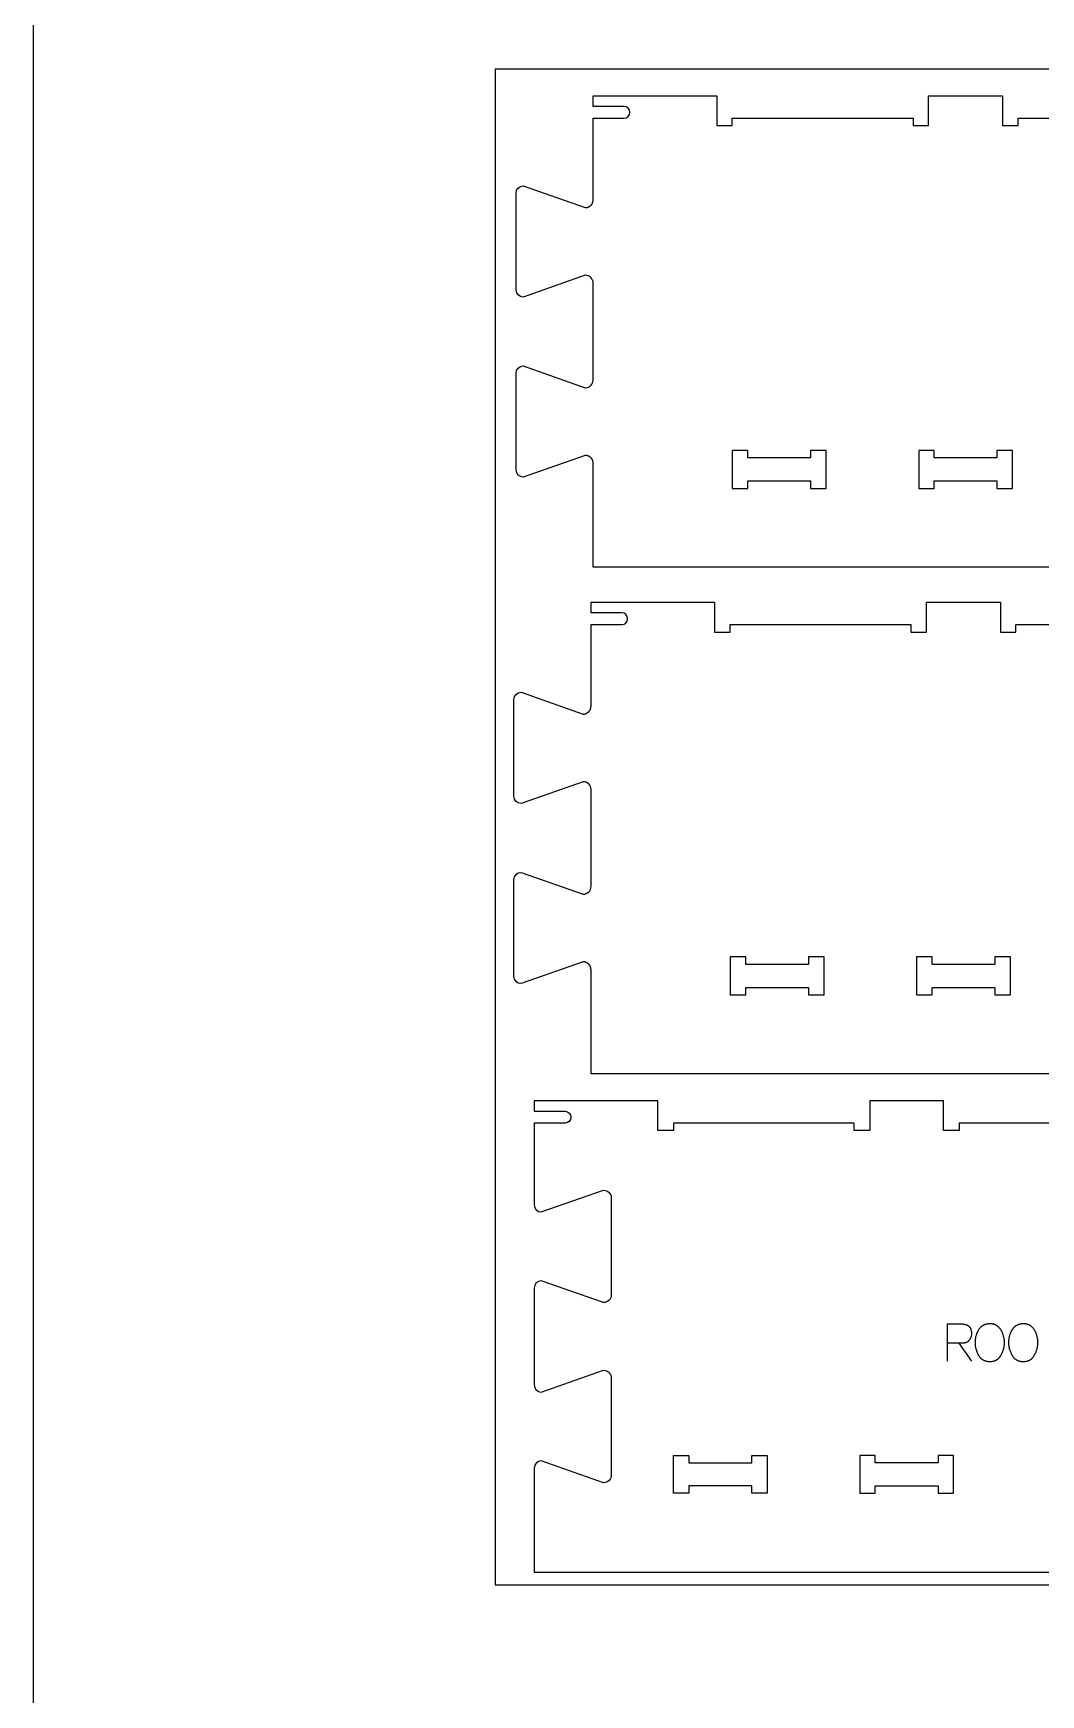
# Model space of a CAD drawing. Extents: x -10701 to -7518, y -84343 to -75479.
# Drawn here: x -10701 to -9891, y -80132 to -78794 of the extents above; entities that cross this region are included whole.
import ezdxf

# ---------------------------------------------------------------- set-up
doc = ezdxf.new("R2010")
doc.units = 0
for name, color, linetype in [('0_SHEET_SPRUCEPLY_2440X122', 1, 'CONTINUOUS'), ('1_ANYTOOL_1MMDEEP_LABELS_S', 2, 'CONTINUOUS'), ('3_ANYTOOL_CUTTHROUGH_INSID', 4, 'CONTINUOUS'), ('4_ANYTOOL_CUTTHROUGH_OUTSI', 5, 'CONTINUOUS'), ('DONOTCUT', 18, 'CONTINUOUS')]:
    doc.layers.add(name, color=color, linetype=linetype)

msp = doc.modelspace()

# ---------------------------------------------------------------- linework, layer by layer
at = {"layer": '0_SHEET_SPRUCEPLY_2440X122'}
msp.add_lwpolyline([(-10329.7, -78823), (-10329.7, -80043), (-7889.7, -80043), (-7889.7, -78823)], close=True, dxfattribs=at)
at = {"layer": '1_ANYTOOL_1MMDEEP_LABELS_S'}
for points in [[(-9965.6, -79863.1), (-9965.6, -79833.1), (-9954.3, -79833.1), (-9953.8, -79833.1), (-9953.3, -79833.1), (-9953.1, -79833.1), (-9952.9, -79833.2), (-9952.6, -79833.2), (-9952.4, -79833.2), (-9952.2, -79833.2), (-9952, -79833.3), (-9951.8, -79833.3), (-9951.6, -79833.4), (-9951.4, -79833.4), (-9951.2, -79833.5), (-9951, -79833.5), (-9950.8, -79833.6), (-9950.6, -79833.6), (-9950.4, -79833.7), (-9950.3, -79833.8), (-9950.1, -79833.9), (-9949.9, -79833.9), (-9949.7, -79834), (-9949.6, -79834.1), (-9949.4, -79834.2), (-9949.3, -79834.3), (-9949.1, -79834.4), (-9949, -79834.5), (-9948.8, -79834.6), (-9948.7, -79834.7), (-9948.6, -79834.8), (-9948.4, -79834.9), (-9948.3, -79835), (-9948.2, -79835.2), (-9948.1, -79835.3), (-9947.9, -79835.4), (-9947.8, -79835.6), (-9947.7, -79835.7), (-9947.6, -79835.9), (-9947.5, -79836), (-9947.4, -79836.2), (-9947.3, -79836.3), (-9947.3, -79836.5), (-9947.2, -79836.6), (-9947.1, -79836.8), (-9947, -79837), (-9946.9, -79837.1), (-9946.9, -79837.3), (-9946.8, -79837.5), (-9946.8, -79837.7), (-9946.7, -79837.9), (-9946.6, -79838.1), (-9946.6, -79838.3), (-9946.5, -79838.5), (-9946.5, -79838.7), (-9946.5, -79838.9), (-9946.4, -79839.1), (-9946.4, -79839.3), (-9946.4, -79839.5), (-9946.4, -79839.8), (-9946.3, -79840), (-9946.3, -79840.4), (-9946.3, -79840.9), (-9946.3, -79841.1), (-9946.3, -79841.3), (-9946.3, -79841.5), (-9946.3, -79841.6), (-9946.4, -79841.8), (-9946.4, -79842), (-9946.4, -79842.1), (-9946.4, -79842.3), (-9946.5, -79842.5), (-9946.5, -79842.7), (-9946.5, -79842.8), (-9946.6, -79843), (-9946.6, -79843.2), (-9946.7, -79843.3), (-9946.7, -79843.5), (-9946.8, -79843.6), (-9946.8, -79843.8), (-9946.9, -79844), (-9946.9, -79844.1), (-9947, -79844.3), (-9947.1, -79844.4), (-9947.2, -79844.6), (-9947.2, -79844.8), (-9947.3, -79844.9), (-9947.4, -79845.1), (-9947.5, -79845.2), (-9947.6, -79845.4), (-9947.7, -79845.5), (-9947.8, -79845.7), (-9947.9, -79845.8), (-9948, -79846), (-9948.1, -79846.1), (-9948.2, -79846.3), (-9948.3, -79846.4), (-9948.4, -79846.5), (-9948.6, -79846.7), (-9948.7, -79846.8), (-9948.8, -79846.9), (-9948.9, -79847), (-9949.1, -79847.2), (-9949.2, -79847.3), (-9949.3, -79847.4), (-9949.5, -79847.5), (-9949.6, -79847.6), (-9949.7, -79847.7), (-9949.9, -79847.7), (-9950, -79847.8), (-9950.2, -79847.9), (-9950.3, -79848), (-9950.5, -79848), (-9950.6, -79848.1), (-9950.8, -79848.2), (-9951, -79848.2), (-9951.1, -79848.3), (-9951.3, -79848.3), (-9951.4, -79848.4), (-9951.6, -79848.4), (-9951.8, -79848.4), (-9952, -79848.5), (-9952.1, -79848.5), (-9952.3, -79848.5), (-9952.5, -79848.5), (-9952.7, -79848.6), (-9954.6, -79848.6), (-9956.6, -79848.6), (-9965.6, -79848.6)], [(-9956.6, -79848.6), (-9946.2, -79863.1)]]:
    msp.add_lwpolyline(points, dxfattribs=at)
for points in [[(-9931.2, -79832.7), (-9930.8, -79832.8), (-9930.4, -79832.8), (-9930.1, -79832.8), (-9929.7, -79832.8), (-9929.6, -79832.9), (-9929.4, -79832.9), (-9929.2, -79832.9), (-9929.1, -79833), (-9928.9, -79833), (-9928.7, -79833), (-9928.6, -79833.1), (-9928.4, -79833.1), (-9928.3, -79833.2), (-9928.1, -79833.2), (-9927.9, -79833.3), (-9927.8, -79833.3), (-9927.6, -79833.4), (-9927.5, -79833.4), (-9927.3, -79833.5), (-9927.2, -79833.6), (-9927, -79833.6), (-9926.9, -79833.7), (-9926.8, -79833.8), (-9926.6, -79833.9), (-9926.5, -79834), (-9926.4, -79834), (-9926.2, -79834.1), (-9926.1, -79834.2), (-9925.8, -79834.4), (-9925.6, -79834.6), (-9925.3, -79834.8), (-9925.1, -79835), (-9924.8, -79835.2), (-9924.6, -79835.4), (-9924.4, -79835.7), (-9924.2, -79835.9), (-9924, -79836.1), (-9923.8, -79836.4), (-9923.6, -79836.6), (-9923.4, -79836.9), (-9923.2, -79837.1), (-9923, -79837.4), (-9922.8, -79837.7), (-9922.6, -79838), (-9922.5, -79838.3), (-9922.3, -79838.5), (-9922.2, -79838.8), (-9922, -79839.1), (-9921.9, -79839.4), (-9921.7, -79839.7), (-9921.6, -79840.1), (-9921.5, -79840.4), (-9921.3, -79840.7), (-9921.2, -79841), (-9921.1, -79841.3), (-9921, -79841.6), (-9920.9, -79842), (-9920.8, -79842.3), (-9920.7, -79842.6), (-9920.7, -79843), (-9920.5, -79843.7), (-9920.4, -79844.3), (-9920.3, -79845), (-9920.2, -79845.7), (-9920.1, -79846.3), (-9920.1, -79847), (-9920.1, -79847.6), (-9920, -79848.3), (-9920.1, -79848.9), (-9920.1, -79849.5), (-9920.1, -79850.2), (-9920.2, -79850.8), (-9920.3, -79851.4), (-9920.4, -79852.1), (-9920.6, -79852.7), (-9920.7, -79853.4), (-9920.9, -79854), (-9921.1, -79854.6), (-9921.3, -79855.3), (-9921.6, -79855.9), (-9921.9, -79856.5), (-9922.2, -79857.2), (-9922.5, -79857.8), (-9922.8, -79858.5), (-9923, -79858.8), (-9923.2, -79859.1), (-9923.4, -79859.4), (-9923.5, -79859.7), (-9923.7, -79859.9), (-9924, -79860.2), (-9924.2, -79860.4), (-9924.4, -79860.7), (-9924.5, -79860.8), (-9924.6, -79860.9), (-9924.7, -79861), (-9924.8, -79861.1), (-9925, -79861.3), (-9925.1, -79861.4), (-9925.2, -79861.5), (-9925.3, -79861.6), (-9925.5, -79861.7), (-9925.6, -79861.8), (-9925.7, -79861.9), (-9925.8, -79861.9), (-9926, -79862), (-9926.1, -79862.1), (-9926.2, -79862.2), (-9926.4, -79862.3), (-9926.5, -79862.4), (-9926.6, -79862.4), (-9926.8, -79862.5), (-9926.9, -79862.6), (-9927.1, -79862.7), (-9927.2, -79862.7), (-9927.4, -79862.8), (-9927.5, -79862.8), (-9927.7, -79862.9), (-9927.8, -79863), (-9928, -79863), (-9928.1, -79863.1), (-9928.4, -79863.2), (-9928.7, -79863.2), (-9929.1, -79863.3), (-9929.4, -79863.4), (-9929.7, -79863.4), (-9930.1, -79863.5), (-9930.4, -79863.5), (-9930.8, -79863.5), (-9931.2, -79863.6), (-9931.5, -79863.6), (-9931.9, -79863.6), (-9932.3, -79863.5), (-9932.7, -79863.5), (-9933, -79863.5), (-9933.4, -79863.4), (-9933.7, -79863.4), (-9934.1, -79863.3), (-9934.4, -79863.2), (-9934.7, -79863.1), (-9935.1, -79863.1), (-9935.2, -79863), (-9935.4, -79862.9), (-9935.5, -79862.9), (-9935.7, -79862.8), (-9935.8, -79862.8), (-9936, -79862.7), (-9936.1, -79862.6), (-9936.3, -79862.6), (-9936.4, -79862.5), (-9936.6, -79862.4), (-9936.7, -79862.3), (-9936.8, -79862.3), (-9937, -79862.2), (-9937.1, -79862.1), (-9937.3, -79862), (-9937.4, -79861.9), (-9937.5, -79861.8), (-9937.7, -79861.7), (-9937.8, -79861.6), (-9937.9, -79861.5), (-9938, -79861.4), (-9938.2, -79861.3), (-9938.3, -79861.2), (-9938.4, -79861.1), (-9938.5, -79861), (-9938.6, -79860.9), (-9938.8, -79860.8), (-9938.9, -79860.6), (-9939, -79860.5), (-9939.1, -79860.4), (-9939.3, -79860.1), (-9939.5, -79859.9), (-9939.7, -79859.6), (-9939.9, -79859.3), (-9940.1, -79859), (-9940.3, -79858.7), (-9940.5, -79858.4), (-9940.8, -79857.7), (-9941.1, -79857.1), (-9941.4, -79856.4), (-9941.7, -79855.8), (-9941.9, -79855.1), (-9942.1, -79854.5), (-9942.4, -79853.8), (-9942.5, -79853.2), (-9942.7, -79852.5), (-9942.8, -79851.9), (-9943, -79851.2), (-9943.1, -79850.6), (-9943.1, -79849.9), (-9943.2, -79849.3), (-9943.2, -79848.6), (-9943.2, -79848), (-9943.2, -79847.3), (-9943.2, -79846.6), (-9943.1, -79845.9), (-9943, -79845.2), (-9942.9, -79844.6), (-9942.8, -79843.9), (-9942.7, -79843.2), (-9942.5, -79842.6), (-9942.3, -79841.9), (-9942.1, -79841.3), (-9941.9, -79840.7), (-9941.6, -79840), (-9941.3, -79839.4), (-9941, -79838.8), (-9940.7, -79838.2), (-9940.3, -79837.6), (-9940.2, -79837.3), (-9940, -79837), (-9939.8, -79836.7), (-9939.6, -79836.4), (-9939.3, -79836.2), (-9939.1, -79835.9), (-9938.9, -79835.7), (-9938.7, -79835.5), (-9938.6, -79835.3), (-9938.4, -79835.2), (-9938.3, -79835.1), (-9938.2, -79835), (-9938.1, -79834.9), (-9937.9, -79834.8), (-9937.8, -79834.7), (-9937.7, -79834.6), (-9937.6, -79834.5), (-9937.4, -79834.4), (-9937.3, -79834.4), (-9937.2, -79834.3), (-9937, -79834.2), (-9936.9, -79834.1), (-9936.7, -79834), (-9936.6, -79834), (-9936.5, -79833.9), (-9936.3, -79833.8), (-9936, -79833.7), (-9935.7, -79833.5), (-9935.4, -79833.4), (-9935.1, -79833.3), (-9934.8, -79833.2), (-9934.4, -79833.1), (-9934.1, -79833), (-9933.8, -79833), (-9933.4, -79832.9), (-9933.1, -79832.9), (-9932.7, -79832.8), (-9932.3, -79832.8), (-9932, -79832.8), (-9931.6, -79832.7)], [(-9904.2, -79832.7), (-9903.9, -79832.8), (-9903.5, -79832.8), (-9903.1, -79832.8), (-9902.8, -79832.8), (-9902.6, -79832.9), (-9902.4, -79832.9), (-9902.3, -79832.9), (-9902.1, -79833), (-9901.9, -79833), (-9901.8, -79833), (-9901.6, -79833.1), (-9901.5, -79833.1), (-9901.3, -79833.2), (-9901.1, -79833.2), (-9901, -79833.3), (-9900.8, -79833.3), (-9900.7, -79833.4), (-9900.5, -79833.4), (-9900.4, -79833.5), (-9900.2, -79833.6), (-9900.1, -79833.6), (-9899.9, -79833.7), (-9899.8, -79833.8), (-9899.7, -79833.9), (-9899.5, -79834), (-9899.4, -79834), (-9899.3, -79834.1), (-9899.1, -79834.2), (-9898.9, -79834.4), (-9898.6, -79834.6), (-9898.4, -79834.8), (-9898.1, -79835), (-9897.9, -79835.2), (-9897.7, -79835.4), (-9897.4, -79835.7), (-9897.2, -79835.9), (-9897, -79836.1), (-9896.8, -79836.4), (-9896.6, -79836.6), (-9896.4, -79836.9), (-9896.2, -79837.1), (-9896, -79837.4), (-9895.8, -79837.7), (-9895.7, -79838), (-9895.5, -79838.3), (-9895.4, -79838.5), (-9895.2, -79838.8), (-9895, -79839.1), (-9894.9, -79839.4), (-9894.8, -79839.7), (-9894.6, -79840.1), (-9894.5, -79840.4), (-9894.4, -79840.7), (-9894.3, -79841), (-9894.2, -79841.3), (-9894.1, -79841.6), (-9894, -79842), (-9893.9, -79842.3), (-9893.8, -79842.6), (-9893.7, -79843), (-9893.6, -79843.7), (-9893.4, -79844.3), (-9893.3, -79845), (-9893.2, -79845.7), (-9893.2, -79846.3), (-9893.1, -79847), (-9893.1, -79847.6), (-9893.1, -79848.3), (-9893.1, -79848.9), (-9893.1, -79849.5), (-9893.2, -79850.2), (-9893.3, -79850.8), (-9893.4, -79851.4), (-9893.5, -79852.1), (-9893.6, -79852.7), (-9893.8, -79853.4), (-9894, -79854), (-9894.2, -79854.6), (-9894.4, -79855.3), (-9894.6, -79855.9), (-9894.9, -79856.5), (-9895.2, -79857.2), (-9895.5, -79857.8), (-9895.8, -79858.5), (-9896, -79858.8), (-9896.2, -79859.1), (-9896.4, -79859.4), (-9896.6, -79859.7), (-9896.8, -79859.9), (-9897, -79860.2), (-9897.2, -79860.4), (-9897.4, -79860.7), (-9897.5, -79860.8), (-9897.7, -79860.9), (-9897.8, -79861), (-9897.9, -79861.1), (-9898, -79861.3), (-9898.1, -79861.4), (-9898.2, -79861.5), (-9898.4, -79861.6), (-9898.5, -79861.7), (-9898.6, -79861.8), (-9898.7, -79861.9), (-9898.9, -79861.9), (-9899, -79862), (-9899.1, -79862.1), (-9899.3, -79862.2), (-9899.4, -79862.3), (-9899.5, -79862.4), (-9899.7, -79862.4), (-9899.8, -79862.5), (-9900, -79862.6), (-9900.1, -79862.7), (-9900.3, -79862.7), (-9900.4, -79862.8), (-9900.6, -79862.8), (-9900.7, -79862.9), (-9900.9, -79863), (-9901, -79863), (-9901.2, -79863.1), (-9901.5, -79863.2), (-9901.8, -79863.2), (-9902.1, -79863.3), (-9902.4, -79863.4), (-9902.8, -79863.4), (-9903.1, -79863.5), (-9903.5, -79863.5), (-9903.8, -79863.5), (-9904.2, -79863.6), (-9904.6, -79863.6), (-9905, -79863.6), (-9905.3, -79863.5), (-9905.7, -79863.5), (-9906.1, -79863.5), (-9906.4, -79863.4), (-9906.8, -79863.4), (-9907.1, -79863.3), (-9907.4, -79863.2), (-9907.8, -79863.1), (-9908.1, -79863.1), (-9908.3, -79863), (-9908.4, -79862.9), (-9908.6, -79862.9), (-9908.7, -79862.8), (-9908.9, -79862.8), (-9909, -79862.7), (-9909.2, -79862.6), (-9909.3, -79862.6), (-9909.5, -79862.5), (-9909.6, -79862.4), (-9909.7, -79862.3), (-9909.9, -79862.3), (-9910, -79862.2), (-9910.2, -79862.1), (-9910.3, -79862), (-9910.4, -79861.9), (-9910.6, -79861.8), (-9910.7, -79861.7), (-9910.8, -79861.6), (-9911, -79861.5), (-9911.1, -79861.4), (-9911.2, -79861.3), (-9911.3, -79861.2), (-9911.4, -79861.1), (-9911.6, -79861), (-9911.7, -79860.9), (-9911.8, -79860.8), (-9911.9, -79860.6), (-9912, -79860.5), (-9912.1, -79860.4), (-9912.3, -79860.1), (-9912.6, -79859.9), (-9912.8, -79859.6), (-9913, -79859.3), (-9913.1, -79859), (-9913.3, -79858.7), (-9913.5, -79858.4), (-9913.8, -79857.7), (-9914.2, -79857.1), (-9914.4, -79856.4), (-9914.7, -79855.8), (-9915, -79855.1), (-9915.2, -79854.5), (-9915.4, -79853.8), (-9915.6, -79853.2), (-9915.7, -79852.5), (-9915.9, -79851.9), (-9916, -79851.2), (-9916.1, -79850.6), (-9916.2, -79849.9), (-9916.2, -79849.3), (-9916.3, -79848.6), (-9916.3, -79848), (-9916.3, -79847.3), (-9916.2, -79846.6), (-9916.2, -79845.9), (-9916.1, -79845.2), (-9916, -79844.6), (-9915.9, -79843.9), (-9915.7, -79843.2), (-9915.5, -79842.6), (-9915.4, -79841.9), (-9915.1, -79841.3), (-9914.9, -79840.7), (-9914.6, -79840), (-9914.4, -79839.4), (-9914.1, -79838.8), (-9913.7, -79838.2), (-9913.4, -79837.6), (-9913.2, -79837.3), (-9913, -79837), (-9912.8, -79836.7), (-9912.6, -79836.4), (-9912.4, -79836.2), (-9912.2, -79835.9), (-9912, -79835.7), (-9911.7, -79835.5), (-9911.6, -79835.3), (-9911.5, -79835.2), (-9911.4, -79835.1), (-9911.2, -79835), (-9911.1, -79834.9), (-9911, -79834.8), (-9910.9, -79834.7), (-9910.7, -79834.6), (-9910.6, -79834.5), (-9910.5, -79834.4), (-9910.3, -79834.4), (-9910.2, -79834.3), (-9910.1, -79834.2), (-9909.9, -79834.1), (-9909.8, -79834), (-9909.6, -79834), (-9909.5, -79833.9), (-9909.4, -79833.8), (-9909.1, -79833.7), (-9908.8, -79833.5), (-9908.4, -79833.4), (-9908.1, -79833.3), (-9907.8, -79833.2), (-9907.5, -79833.1), (-9907.1, -79833), (-9906.8, -79833), (-9906.5, -79832.9), (-9906.1, -79832.9), (-9905.7, -79832.8), (-9905.4, -79832.8), (-9905, -79832.8), (-9904.6, -79832.7)]]:
    msp.add_lwpolyline(points, close=True, dxfattribs=at)
at = {"layer": '3_ANYTOOL_CUTTHROUGH_INSID', "color": 4}
for points in [[(-10126.3, -79135.9), (-10126.3, -79129.9), (-10138.8, -79129.9), (-10138.8, -79160.4), (-10126.3, -79160.4), (-10126.3, -79154.4), (-10075.8, -79154.4), (-10075.8, -79160.4), (-10063.3, -79160.4), (-10063.3, -79129.9), (-10075.8, -79129.9), (-10075.8, -79135.9)], [(-9976.3, -79135.9), (-9976.3, -79129.9), (-9988.8, -79129.9), (-9988.8, -79160.4), (-9976.3, -79160.4), (-9976.3, -79154.4), (-9925.8, -79154.4), (-9925.8, -79160.4), (-9913.3, -79160.4), (-9913.3, -79129.9), (-9925.8, -79129.9), (-9925.8, -79135.9)], [(-10128, -79543.6), (-10128, -79537.6), (-10140.5, -79537.6), (-10140.5, -79568.1), (-10128, -79568.1), (-10128, -79562.1), (-10077.5, -79562.1), (-10077.5, -79568.1), (-10065, -79568.1), (-10065, -79537.6), (-10077.5, -79537.6), (-10077.5, -79543.6)], [(-9978, -79543.6), (-9978, -79537.6), (-9990.5, -79537.6), (-9990.5, -79568.1), (-9978, -79568.1), (-9978, -79562.1), (-9927.5, -79562.1), (-9927.5, -79568.1), (-9915, -79568.1), (-9915, -79537.6), (-9927.5, -79537.6), (-9927.5, -79543.6)], [(-10173.7, -79963.4), (-10173.7, -79969.4), (-10186.2, -79969.4), (-10186.2, -79938.9), (-10173.7, -79938.9), (-10173.7, -79944.9), (-10123.2, -79944.9), (-10123.2, -79938.9), (-10110.7, -79938.9), (-10110.7, -79969.4), (-10123.2, -79969.4), (-10123.2, -79963.4)], [(-10023.7, -79944.9), (-10023.7, -79938.9), (-10036.2, -79938.9), (-10036.2, -79969.4), (-10023.7, -79969.4), (-10023.7, -79963.4), (-9973.2, -79963.4), (-9973.2, -79969.4), (-9960.7, -79969.4), (-9960.7, -79938.9), (-9973.2, -79938.9), (-9973.2, -79944.9)]]:
    msp.add_lwpolyline(points, close=True, dxfattribs=at)
at = {"layer": '4_ANYTOOL_CUTTHROUGH_OUTSI', "color": 5}
for points in [[(-9801, -79223.9), (-10101, -79223.9), (-10250.8, -79223.9), (-10250.8, -79223.9), (-10250.8, -79140.1), (-10250.8, -79140), (-10250.8, -79139.8), (-10250.8, -79139.7), (-10250.8, -79139.6), (-10250.8, -79139.4), (-10250.9, -79139.3), (-10250.9, -79139.1), (-10250.9, -79139), (-10250.9, -79138.8), (-10251, -79138.7), (-10251, -79138.6), (-10251, -79138.4), (-10251.1, -79138.3), (-10251.1, -79138.1), (-10251.2, -79138), (-10251.2, -79137.8), (-10251.3, -79137.7), (-10251.4, -79137.5), (-10251.4, -79137.4), (-10251.5, -79137.3), (-10251.6, -79137.1), (-10251.7, -79137), (-10251.7, -79136.9), (-10251.8, -79136.7), (-10251.9, -79136.6), (-10252, -79136.5), (-10252.1, -79136.3), (-10252.2, -79136.2), (-10252.3, -79136.1), (-10252.4, -79136), (-10252.5, -79135.8), (-10252.6, -79135.7), (-10252.8, -79135.6), (-10252.9, -79135.5), (-10253, -79135.4), (-10253.1, -79135.3), (-10253.2, -79135.2), (-10253.4, -79135.1), (-10253.5, -79135), (-10253.6, -79134.9), (-10253.8, -79134.8), (-10253.9, -79134.8), (-10254, -79134.7), (-10254.2, -79134.6), (-10254.3, -79134.5), (-10254.5, -79134.5), (-10254.6, -79134.4), (-10254.8, -79134.4), (-10254.9, -79134.3), (-10255, -79134.3), (-10255.2, -79134.2), (-10255.3, -79134.2), (-10255.5, -79134.1), (-10255.6, -79134.1), (-10255.8, -79134.1), (-10255.9, -79134), (-10256.1, -79134), (-10256.2, -79134), (-10256.3, -79134), (-10256.5, -79133.9), (-10256.6, -79133.9), (-10256.8, -79133.9), (-10256.9, -79133.9), (-10257, -79133.9), (-10257.1, -79133.9), (-10257.1, -79133.9), (-10307.1, -79151.4), (-10307.1, -79151.4, -0.412073), (-10312.8, -79145.7), (-10312.8, -79067.7, -0.412073), (-10307.1, -79061.9), (-10257.1, -79079.4), (-10257.1, -79079.4), (-10257, -79079.4), (-10257, -79079.4, 0.414214), (-10250.8, -79073.2), (-10250.8, -78995.2, 0.414214), (-10257, -78988.9), (-10257.1, -78988.9), (-10257.1, -78988.9), (-10307.1, -79006.4), (-10307.1, -79006.4, -0.412073), (-10312.8, -79000.7), (-10312.8, -78922.7, -0.412073), (-10307.1, -78916.9), (-10257.1, -78934.4), (-10257.1, -78934.4), (-10257, -78934.4), (-10257, -78934.4), (-10256.9, -78934.4), (-10256.8, -78934.4), (-10256.6, -78934.4), (-10256.5, -78934.4), (-10256.3, -78934.4), (-10256.2, -78934.4), (-10256.1, -78934.3), (-10255.9, -78934.3), (-10255.8, -78934.3), (-10255.6, -78934.3), (-10255.5, -78934.2), (-10255.3, -78934.2), (-10255.2, -78934.1), (-10255, -78934.1), (-10254.9, -78934), (-10254.8, -78934), (-10254.6, -78933.9), (-10254.5, -78933.9), (-10254.3, -78933.8), (-10254.2, -78933.7), (-10254, -78933.7), (-10253.9, -78933.6), (-10253.8, -78933.5), (-10253.6, -78933.4), (-10253.5, -78933.3), (-10253.4, -78933.2), (-10253.2, -78933.1), (-10253.1, -78933), (-10253, -78932.9), (-10252.9, -78932.8), (-10252.8, -78932.7), (-10252.6, -78932.6), (-10252.5, -78932.5), (-10252.4, -78932.4), (-10252.3, -78932.3), (-10252.2, -78932.1), (-10252.1, -78932), (-10252, -78931.9), (-10251.9, -78931.8), (-10251.8, -78931.6), (-10251.7, -78931.5), (-10251.7, -78931.4), (-10251.6, -78931.2), (-10251.5, -78931.1), (-10251.4, -78930.9), (-10251.4, -78930.8), (-10251.3, -78930.7), (-10251.2, -78930.5), (-10251.2, -78930.4), (-10251.1, -78930.2), (-10251.1, -78930.1), (-10251, -78929.9), (-10251, -78929.8), (-10251, -78929.7), (-10250.9, -78929.5), (-10250.9, -78929.4), (-10250.9, -78929.2), (-10250.9, -78929.1), (-10250.8, -78928.9), (-10250.8, -78928.8), (-10250.8, -78928.6), (-10250.8, -78928.5), (-10250.8, -78928.4), (-10250.8, -78928.2), (-10250.8, -78862.4), (-10226, -78862.4, 1), (-10226, -78852.9), (-10250.8, -78852.9), (-10250.8, -78844.4), (-10151.3, -78844.4), (-10151.3, -78868.4), (-10138.8, -78868.4), (-10138.8, -78862.4), (-9993.3, -78862.4), (-9993.3, -78868.4), (-9980.8, -78868.4), (-9980.8, -78868.2), (-9980.8, -78844.4), (-9980.8, -78844.4), (-9921.3, -78844.4), (-9921.3, -78868.2), (-9921.3, -78868.4), (-9908.8, -78868.4), (-9908.8, -78862.4), (-9763.3, -78862.4)], [(-9802.8, -79631.6), (-10102.8, -79631.6), (-10252.5, -79631.6), (-10252.5, -79631.6), (-10252.5, -79547.8), (-10252.6, -79547.6), (-10252.6, -79547.5), (-10252.6, -79547.4), (-10252.6, -79547.2), (-10252.6, -79547.1), (-10252.6, -79546.9), (-10252.6, -79546.8), (-10252.7, -79546.6), (-10252.7, -79546.5), (-10252.7, -79546.4), (-10252.8, -79546.2), (-10252.8, -79546.1), (-10252.8, -79545.9), (-10252.9, -79545.8), (-10252.9, -79545.6), (-10253, -79545.5), (-10253.1, -79545.3), (-10253.1, -79545.2), (-10253.2, -79545.1), (-10253.3, -79544.9), (-10253.3, -79544.8), (-10253.4, -79544.6), (-10253.5, -79544.5), (-10253.6, -79544.4), (-10253.7, -79544.2), (-10253.8, -79544.1), (-10253.9, -79544), (-10254, -79543.9), (-10254.1, -79543.7), (-10254.2, -79543.6), (-10254.3, -79543.5), (-10254.4, -79543.4), (-10254.5, -79543.3), (-10254.6, -79543.2), (-10254.8, -79543.1), (-10254.9, -79543), (-10255, -79542.9), (-10255.1, -79542.8), (-10255.3, -79542.7), (-10255.4, -79542.6), (-10255.5, -79542.5), (-10255.7, -79542.4), (-10255.8, -79542.3), (-10255.9, -79542.3), (-10256.1, -79542.2), (-10256.2, -79542.1), (-10256.4, -79542.1), (-10256.5, -79542), (-10256.7, -79542), (-10256.8, -79541.9), (-10256.9, -79541.9), (-10257.1, -79541.8), (-10257.2, -79541.8), (-10257.4, -79541.7), (-10257.5, -79541.7), (-10257.7, -79541.7), (-10257.8, -79541.7), (-10258, -79541.6), (-10258.1, -79541.6), (-10258.2, -79541.6), (-10258.4, -79541.6), (-10258.5, -79541.6), (-10258.7, -79541.6), (-10258.8, -79541.6), (-10258.8, -79541.6), (-10258.9, -79541.6), (-10308.8, -79559.1), (-10308.8, -79559.1, -0.412073), (-10314.5, -79553.3), (-10314.5, -79475.3, -0.412073), (-10308.8, -79469.6), (-10258.9, -79487.1), (-10258.8, -79487.1), (-10258.8, -79487.1), (-10258.8, -79487.1, 0.414214), (-10252.5, -79480.8), (-10252.5, -79402.8, 0.414214), (-10258.8, -79396.6), (-10258.8, -79396.6), (-10258.9, -79396.6), (-10308.8, -79414.1), (-10308.8, -79414.1, -0.412073), (-10314.5, -79408.3), (-10314.5, -79330.3, -0.412073), (-10308.8, -79324.6), (-10258.9, -79342.1), (-10258.8, -79342.1), (-10258.8, -79342.1), (-10258.8, -79342.1), (-10258.7, -79342.1), (-10258.5, -79342.1), (-10258.4, -79342.1), (-10258.2, -79342.1), (-10258.1, -79342), (-10258, -79342), (-10257.8, -79342), (-10257.7, -79342), (-10257.5, -79342), (-10257.4, -79341.9), (-10257.2, -79341.9), (-10257.1, -79341.8), (-10256.9, -79341.8), (-10256.8, -79341.8), (-10256.7, -79341.7), (-10256.5, -79341.6), (-10256.4, -79341.6), (-10256.2, -79341.5), (-10256.1, -79341.5), (-10255.9, -79341.4), (-10255.8, -79341.3), (-10255.7, -79341.2), (-10255.5, -79341.2), (-10255.4, -79341.1), (-10255.3, -79341), (-10255.1, -79340.9), (-10255, -79340.8), (-10254.9, -79340.7), (-10254.8, -79340.6), (-10254.6, -79340.5), (-10254.5, -79340.4), (-10254.4, -79340.3), (-10254.3, -79340.2), (-10254.2, -79340), (-10254.1, -79339.9), (-10254, -79339.8), (-10253.9, -79339.7), (-10253.8, -79339.5), (-10253.7, -79339.4), (-10253.6, -79339.3), (-10253.5, -79339.1), (-10253.4, -79339), (-10253.3, -79338.9), (-10253.3, -79338.7), (-10253.2, -79338.6), (-10253.1, -79338.5), (-10253.1, -79338.3), (-10253, -79338.2), (-10252.9, -79338), (-10252.9, -79337.9), (-10252.8, -79337.7), (-10252.8, -79337.6), (-10252.8, -79337.5), (-10252.7, -79337.3), (-10252.7, -79337.2), (-10252.7, -79337), (-10252.6, -79336.9), (-10252.6, -79336.7), (-10252.6, -79336.6), (-10252.6, -79336.4), (-10252.6, -79336.3), (-10252.6, -79336.2), (-10252.6, -79336), (-10252.5, -79335.9), (-10252.5, -79270.1), (-10227.8, -79270.1, 1), (-10227.8, -79260.6), (-10252.5, -79260.6), (-10252.5, -79252.1), (-10153, -79252.1), (-10153, -79276.1), (-10140.5, -79276.1), (-10140.5, -79270.1), (-9995, -79270.1), (-9995, -79276.1), (-9982.5, -79276.1), (-9982.5, -79275.8), (-9982.5, -79252.1), (-9982.5, -79252.1), (-9923, -79252.1), (-9923, -79275.8), (-9923, -79276.1), (-9910.5, -79276.1), (-9910.5, -79270.1), (-9765, -79270.1)], [(-9810.7, -79671.4), (-9956.2, -79671.4), (-9956.2, -79677.4), (-9968.7, -79677.4), (-9968.7, -79677.1), (-9968.7, -79653.4), (-10028.2, -79653.4), (-10028.2, -79677.1), (-10028.2, -79677.4), (-10040.7, -79677.4), (-10040.7, -79671.4), (-10148.4, -79671.4), (-10186.2, -79671.4), (-10186.2, -79677.4), (-10198.7, -79677.4), (-10198.7, -79653.4), (-10298.2, -79653.4), (-10298.2, -79661.9), (-10298.2, -79661.9), (-10273.4, -79661.9, -1), (-10273.4, -79671.4), (-10298.2, -79671.4), (-10298.2, -79737.1), (-10298.2, -79737.1, 0.412073), (-10292.5, -79742.9), (-10242.5, -79725.4), (-10242.5, -79725.4), (-10242.4, -79725.4), (-10242.4, -79725.4, -0.414214), (-10236.2, -79731.6), (-10236.2, -79809.6, -0.414214), (-10242.4, -79815.9), (-10242.5, -79815.9), (-10242.5, -79815.9), (-10292.5, -79798.4), (-10292.5, -79798.4, 0.412073), (-10298.2, -79804.1), (-10298.2, -79882.1, 0.412073), (-10292.5, -79887.9), (-10242.5, -79870.4), (-10242.5, -79870.4), (-10242.4, -79870.4), (-10242.4, -79870.4, -0.414214), (-10236.2, -79876.6), (-10236.2, -79954.6, -0.414214), (-10242.4, -79960.9), (-10242.5, -79960.9), (-10242.5, -79960.9), (-10292.5, -79943.4), (-10292.5, -79943.4, 0.412073), (-10298.2, -79949.1), (-10298.2, -80032.9), (-10148.4, -80032.9), (-9848.4, -80032.9)]]:
    msp.add_lwpolyline(points, format="xyb", dxfattribs=at)
at = {"layer": 'DONOTCUT'}
msp.add_lwpolyline([(-10701.4, -84342.5), (-7518, -84342.5), (-7518, -75479), (-10701.4, -75479)], close=True, dxfattribs=at)

doc.saveas('drawing.dxf')
